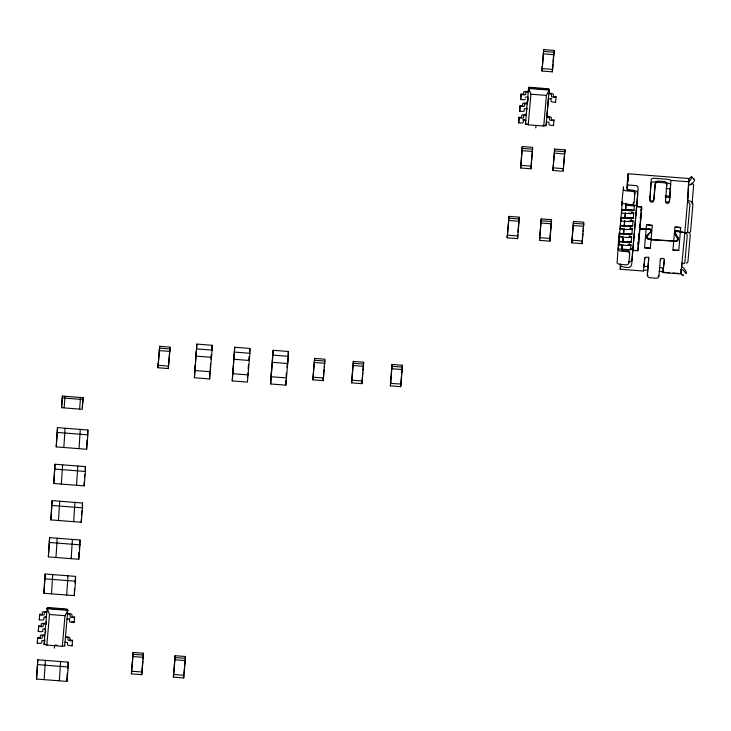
<?xml version="1.0" encoding="UTF-8"?>
<svg xmlns="http://www.w3.org/2000/svg" width="731" height="731" viewBox="0 0 731 731"><rect width="100%" height="100%" fill="white"/><g stroke="black" fill="none" stroke-linecap="round" stroke-linejoin="round"><path stroke-width="1.1" d="M627.801 181.69L627.828 177.45L627.582 179.68M687.743 197.946L688.529 185.053A3.299 3.134 0 0 0 691.581 183.993L692.641 182.969A2.595 0.576 -47.1 0 0 694.45 180.393L694.45 179.57A2.595 0.576 -47.1 0 0 693.92 179.506M626.759 187.894L628.121 173.786L688.803 178.51L688.035 195.214M620.281 263.955L620.217 269.227L643.344 271.046L644.495 261.725M627.335 188.936L628.121 173.786M650.225 194.199L650.873 184.139M670.089 193.816L670.884 180.922L670.382 180.146A3.883 1.234 5 0 0 667.028 179.259L655.15 178.337A3.883 1.234 5 0 0 651.796 178.693L651.266 179.387L650.197 195.89M670.062 194.236L669.468 201.646A2.01 1.901 0 0 1 667.302 203.382A2.01 1.901 0 0 1 665.466 201.336L666.836 184.221A2.595 2.458 0 0 0 664.47 181.571L658.019 181.069A2.595 2.458 0 0 0 655.223 183.317L653.843 199.197A2.01 1.901 0 0 1 651.677 200.934A2.01 1.901 0 0 1 649.841 198.878M688.008 195.634L687.524 201.82L688.438 202.259A2.595 1.581 80 0 1 689.836 205.475L687.606 231.188A2.595 1.581 80 0 1 686.61 232.924L680.36 231.955M622.565 239.613L622.73 237.365M637.642 194.044L636.856 191.211L633.75 190.645M637.752 193.98L632.013 260.318C631.794 268.03 630.542 268.588 620.656 266.349L620.263 269.182M687.844 197.891L684.874 232.312M650.115 195.652L650.051 197.708M650.097 195.862L649.841 200.111A2.01 1.901 0 0 0 651.677 202.167A2.01 1.901 0 0 0 653.843 200.431L655.223 184.55A2.595 2.458 0 0 1 658.019 182.302L664.47 182.805A2.595 2.458 0 0 1 666.836 185.455M44.363 639.963L44.363 640.575L41.822 640.685L41.777 642.741A2.266 0.713 5 0 1 39.52 643.28L37.263 643.106L37.683 637.587L40.242 637.724L40.287 635.605A3.244 1.023 5 0 1 43.074 634.937L44.783 635.065L44.783 635.678L42.307 635.742L42.206 637.843A2.266 0.713 5 0 1 39.949 638.382L37.683 638.209L37.683 637.587M45.368 628.331L45.368 628.943L42.837 629.053L42.791 631.109A2.266 0.713 5 0 1 40.525 631.648L38.268 631.474L38.697 625.955L41.247 626.092M45.02 616.589L46.382 616.699L46.382 617.311L43.897 617.375L43.796 619.477A2.266 0.713 5 0 1 41.539 620.016L39.282 619.842L39.702 614.323L42.252 614.46M57.484 427.635L56.232 446.888L86.633 449.254L87.875 434.835L87.875 430.002L57.484 427.635L56.232 446.888M37.802 659.782L36.55 679.044L66.95 681.411L68.202 666.992L68.202 662.158L37.802 659.782L36.55 679.044M45.148 574.009L43.897 593.261L74.297 595.628L75.549 581.218L75.549 576.375L45.148 574.009L43.897 593.261M55.008 464.249L53.756 483.502L84.156 485.868L85.408 471.458L85.408 466.616L55.008 464.249L53.756 483.502M52.12 500.634L50.868 519.896L81.269 522.263L82.521 507.844L82.521 503.01L52.12 500.634L50.868 519.896M49.607 537.641L48.365 556.894L78.765 559.261L80.008 544.851L80.008 540.008L49.607 537.641L48.365 556.894M62.418 396.056L61.568 407.706L82.228 409.314L83.078 399.519L83.078 397.664L62.418 396.056L61.568 407.706M44.71 641.864L44.902 639.643M45.477 633L45.669 630.789M46.245 624.137L46.437 621.926M63.835 447.473L65.077 428.22M46.839 645.089L49.489 614.469L47.122 608.128L47.689 607.525L67.115 609.042L67.782 610.348L64.986 615.685L62.336 646.295L46.839 645.089L44.043 644.249L44.043 643.636M44.152 679.629L45.395 660.376M58.471 520.481L59.723 501.228M55.958 557.488L57.21 538.235M54.377 648.141L54.587 645.692M82.228 407.459L83.078 397.664M79.03 448.66L80.282 429.408M66.695 595.043L67.946 575.79M76.554 485.274L77.806 466.022M73.667 521.669L74.918 502.416M62.336 646.295L64.703 645.857L67.782 609.736L47.122 608.128L44.043 644.249L47.305 644.504M87.016 439.98L86.633 449.254M87.4 435.548L87.875 430.002M67.234 673.242L66.95 681.411M67.627 668.81L68.202 662.158M74.489 588.574L74.297 595.628M74.964 583.027L75.549 576.375M84.449 477.708L84.732 474.382M85.116 469.942L85.408 466.616M81.461 515.209L81.845 510.768M82.228 506.336L82.521 503.01M78.957 552.207L78.765 559.261M79.341 547.766L80.008 540.008M65.022 642.183L67.508 642.631L67.599 644.751A2.266 0.713 5 0 0 69.865 645.647L72.122 645.82L72.543 640.31L70.012 640.064M67.042 618.919L69.518 619.367L69.619 621.487A2.266 0.713 5 0 0 71.876 622.383L74.142 622.556L74.562 617.046L72.013 616.781L71.958 614.652A3.244 1.023 5 0 0 69.171 613.547L67.462 613.41L67.462 614.022L69.948 614.469L70.048 616.589A2.266 0.713 5 0 0 72.305 617.485L74.562 617.658L74.562 617.046M131.434 672.017L133.133 652.427L143.459 653.231L143.413 655.488M159.669 346.32L157.978 367.757L168.304 368.561L170.003 348.97L170.003 347.124L159.669 346.32L157.978 367.757M131.434 673.872L133.133 654.282L143.459 655.086L141.768 674.676L131.434 673.872L131.489 671.615M141.768 672.822L142.764 661.336M142.956 659.07L143.459 653.231M170.003 347.124L168.514 366.112L158.188 365.308L158.188 363.462M196.895 344.091L194.4 377.753L209.596 378.941L212.1 350.112L212.1 345.279L196.895 344.091L194.4 377.753M175.093 655.698L173.402 677.144L183.728 677.948L185.427 658.357L175.093 657.553L175.093 655.698L185.427 656.502L185.372 658.759M173.402 677.144L175.093 657.553M209.779 372.042L209.596 378.941M210.51 363.572L210.226 371.732L195.022 370.553L195.022 365.71M210.893 359.131L211.277 354.699M211.652 350.423L212.1 345.279M184.431 667.997L183.938 673.854M184.623 665.74L185.217 659.161M185.281 658.138L185.427 656.502M234.724 347.243L232.23 380.906L247.425 382.094L249.929 353.265L249.929 348.431L234.724 347.243L232.23 380.906M247.425 377.251L247.782 373.139M248.147 368.936L248.531 364.504M248.915 360.072L249.207 356.746M249.655 351.52L249.929 348.431M273.138 350.295L270.634 383.967L285.83 385.146L288.334 356.317L288.334 351.483L273.138 350.295L270.634 383.967M286.196 376.191L286.461 373.102L286.461 377.936L271.256 376.757L271.256 371.915M286.936 367.556L287.329 363.124M288.334 351.483L287.712 363.526L272.508 362.338L272.508 357.505M312.914 377.991L314.613 358.4L324.939 359.204L323.239 380.641L312.914 379.837L312.969 377.58M312.914 379.837L314.613 358.4M323.385 377.159L323.239 380.641M323.458 376.346L324.043 369.566M324.235 367.3L324.728 361.854M351.648 381.006L353.347 361.416L363.672 362.22L361.982 383.665L351.648 382.861L351.702 380.604M351.648 382.861L353.347 363.27L363.672 364.075M361.982 381.81L362.119 380.184M362.192 379.362L362.777 372.582M362.978 370.325L363.672 362.22M392.081 364.44L390.381 385.877L400.716 386.681L402.415 367.09L402.415 365.244L392.081 364.44L390.381 385.877M400.853 383.199L400.716 386.681M400.926 382.386L401.511 375.606M401.712 373.34L402.415 365.244M508.913 216.376L507.213 237.813L517.539 238.626L519.238 219.026L508.913 218.222L508.913 216.376L519.238 217.18L519.184 219.437M507.213 237.813L508.913 218.222M519.101 117.316L519.101 117.938L521.358 118.111A2.266 0.713 5 0 0 523.615 117.572L523.661 115.516L526.201 115.407L526.201 114.794L524.483 114.666A3.244 1.023 5 0 0 521.706 115.334L521.632 117.463L519.101 117.316L518.672 122.835L520.938 123.009A2.266 0.713 5 0 0 523.195 122.47L523.295 120.368L525.772 120.304M520.106 105.684L520.106 106.306L522.363 106.479A2.266 0.713 5 0 0 524.63 105.94L524.666 103.884L527.206 103.775L527.206 103.162L525.498 103.034A3.244 1.023 5 0 0 522.711 103.701L522.647 105.831L520.106 105.684L519.686 111.203L521.943 111.377A2.266 0.713 5 0 0 524.2 110.838L524.301 108.736L526.786 108.672M523.67 94.189L521.112 94.052L520.691 99.571L522.948 99.745A2.266 0.713 5 0 0 525.214 99.206M518.672 122.835L519.101 117.938M519.686 111.203L520.106 106.306M520.691 99.571L521.112 94.052M522.309 146.538L520.609 167.984L530.944 168.788L532.634 149.197L522.309 148.384L522.309 146.538L532.634 147.342L532.588 149.599M520.609 167.984L522.309 148.384M525.699 120.606L525.461 123.978L528.248 124.818L543.745 126.024L546.112 125.586L549.191 89.465L548.524 88.771L529.107 87.254L528.157 92.225M526.201 114.794L526.786 108.06M527.206 103.162L527.782 96.602M527.855 101.655L528.138 98.329M528.723 91.686L529.107 87.254M517.95 232.065L519.238 217.18M528.248 124.818L530.907 94.198L528.54 87.857L549.191 89.465L548.88 93.751L551.357 94.198L551.457 96.318A2.266 0.713 5 0 0 553.714 97.214L555.98 97.387L555.98 96.775L553.422 96.51L553.376 94.381A3.244 1.023 5 0 0 550.589 93.276L548.88 93.139M532.424 149.791L531.154 164.694M535.786 127.87L535.997 125.421M543.709 49.589L542.018 71.035L552.344 71.839L554.043 52.248L554.043 50.393L543.709 49.589L542.018 71.035M543.745 126.024L546.404 95.414L549.191 90.077L528.54 88.469L525.461 123.978L527.636 124.151M546.432 121.3L546.112 125.586L542.85 125.339M551.421 119.793L553.961 120.039L553.961 120.652L551.704 120.478A2.266 0.713 5 0 1 549.438 119.582L549.346 117.463L546.861 117.015L548.451 98.036L548.451 98.648L550.991 99.151L551.037 101.216A2.266 0.713 5 0 0 553.294 102.112L555.551 102.285L555.98 96.775M552.846 64.145L552.344 71.839M553.047 61.888L554.043 50.393M551.466 221.95L551.521 219.693L541.187 218.889L539.487 240.335L549.822 241.139L551.521 221.548L541.187 220.744L539.487 240.335M546.432 121.913L548.917 122.36L549.018 124.48A2.266 0.713 5 0 0 551.275 125.376L553.531 125.549L553.961 120.039M564.862 152.121L564.917 149.864L554.591 149.051L552.892 170.497L563.217 171.301L564.862 150.677M552.892 170.497L554.591 150.906L564.917 151.71M549.959 237.657L549.822 241.139M550.032 236.835L551.521 219.693M563.217 169.455L564.606 153.437M564.917 149.864L564.707 152.514M583.74 224.472L583.795 222.215L573.47 221.411L571.77 242.847L582.095 243.651L583.795 224.061L573.47 223.257L571.77 242.847M582.799 233.701L582.315 239.558M583 231.444L583.585 224.664M629.674 254.324A2.595 2.458 0 0 0 627.299 251.674L622.136 251.272A3.883 1.234 5 0 1 618.262 249.737L622.355 201.774L622.355 202.597A3.883 1.234 5 0 0 626.22 204.132L631.392 204.534A2.595 2.458 0 0 0 634.188 202.286L634.901 192.783A2.595 2.458 0 0 0 632.534 190.133L627.362 189.731L627.244 187.483M619.056 241.906L627.883 242.573L629.391 241.605L629.126 244.666L628.34 245.488L618.792 244.967L619.056 241.294L631.2 242.235L631.621 236.844L629.555 236.689M619.751 233.947L628.569 234.614L630.076 233.646L629.811 236.707L629.035 237.529L619.486 237.008L619.751 233.335L631.886 234.276L632.315 228.885L630.25 228.73M620.436 225.989L629.263 226.656L630.771 225.687L630.506 228.748L629.729 229.571L620.171 229.05L620.436 225.376L632.58 226.318L633 220.926L630.935 220.771M621.131 218.03L629.948 218.697L631.456 217.728L631.191 220.789L630.414 221.612L620.866 221.091L621.131 217.418L633.265 218.359L633.695 212.968L631.63 212.812M621.816 210.071L630.643 210.738L632.151 209.77L631.886 212.831L630.944 213.717L621.551 213.132L621.816 209.459L633.96 210.4L634.344 205.438L636.664 205.621L631.849 260.711L629.756 261.826M621.715 247.27L621.98 244.894M621.853 247.444L622.044 245.26M622.52 239.795L622.711 237.612M621.971 247.48L622.163 245.241M620.656 266.349L620.82 264.366M619.55 232.805A3.92 1.243 5 0 0 619.02 233.372L617.119 262.895A3.883 1.234 5 0 0 620.994 264.43L626.165 264.832A2.595 2.458 0 0 0 628.952 262.584L629.674 253.09A2.595 2.458 0 0 0 627.299 250.441L622.136 250.039L622.529 244.721M622.821 241.358L623.205 236.871M623.406 234.624L623.89 229.013M624.082 226.765L624.566 221.155M624.859 217.783L625.252 213.297M625.544 209.934L626.129 203.2M622.09 250.55L622.574 245.771M623.278 237.676L622.931 241.595L622.931 241.102M624.046 228.739L623.625 233.637L623.625 233.143M624.74 220.78L624.311 225.678L624.311 225.185M625.425 212.822L625.005 217.719L625.005 217.226M637.149 205.393L626.083 204.525L625.69 209.76L625.69 209.267M622.282 248.366L622.282 249.125L630.542 249.764L630.935 244.803L628.87 244.647M638.099 241.87L637.843 244.373M638.638 235.629L638.784 233.911M639.333 227.67L639.479 225.047M638.401 245.342L638.684 242.062M639.068 237.676L639.451 233.299M639.927 227.816L640.228 224.289M640.612 219.903L640.986 215.517M641.37 211.14L641.654 207.851M652.317 225.166L650.352 248.229L644.541 247.782L646.506 224.719L652.317 225.577M644.541 260.062L644.376 261.707M644.541 261.296L644.742 257.659M660.367 258.875L658.987 275.989A2.595 2.458 0 0 1 656.2 278.237L649.74 277.734A2.595 2.458 0 0 1 647.374 275.084L648.744 259.203A2.01 1.901 0 0 0 646.908 257.148A2.01 1.901 0 0 0 644.742 258.884M664.369 259.185L663.3 268.588A3.289 0.493 -87.9 0 1 663.136 268.633L662.734 268.304A3.883 1.234 5 0 0 659.38 267.427M680.716 227.378L678.752 250.441L672.94 249.993L674.905 226.93L680.716 227.789M680.963 272.69L681.201 269.538A3.299 3.134 0 0 1 684.033 271.046L684.901 272.224A2.595 0.475 56.4 0 0 686.382 273.412L686.382 272.59A2.595 0.475 56.4 0 0 684.901 269.757L684.033 268.579A3.299 3.134 0 0 0 681.767 267.117M688.529 185.446L688.849 181.379L689.863 180.393A2.595 0.576 -47.1 0 0 691.672 177.816L691.672 176.993A2.595 0.576 -47.1 0 0 689.863 177.925L688.849 178.912M682.105 262.986L681.283 269.766M651.102 239.54L675.956 241.066A1.809 1.718 0 0 0 677.674 238.498L675.097 234.222A2.074 1.965 0 0 1 677.07 231.288L684.856 232.549L680.927 273.961L662.971 272.572L664.369 260.419A2.01 1.901 0 0 0 662.533 258.363A2.01 1.901 0 0 0 660.367 260.108M692.038 203.903L693.6 185.82A2.595 1.48 -71.6 0 0 692.202 183.892A7.675 2.431 5 0 1 690.439 184.267M627.463 180.986L627.81 177.916L627.838 180.767M688.62 179.616L688.83 178.528M644.221 262.904L643.682 267.171L644.148 266.852A3.883 1.234 5 0 1 647.502 266.495M681.255 269.922L681.201 269.538M42.279 614.442L42.307 612.34A3.244 1.023 5 0 1 45.094 611.673L46.802 611.801L46.802 612.414L44.317 612.477L44.225 614.579A2.266 0.713 5 0 1 41.959 615.118L39.702 614.945L39.702 614.323M41.265 626.074L41.301 623.972A3.244 1.023 5 0 1 44.079 623.305L45.797 623.433L45.797 624.046L43.312 624.11L43.211 626.211A2.266 0.713 5 0 1 40.954 626.75L38.697 626.577L38.697 625.955M523.688 94.171L523.725 92.069A3.244 1.023 5 0 1 526.503 91.402L528.221 91.53L528.221 92.143L525.735 92.207L525.635 94.308A2.266 0.713 5 0 1 523.378 94.847L521.112 94.674M650.946 183.143L651.476 182.366A3.883 1.234 5 0 1 654.83 182.01L656.986 182.183M525.223 97.196L527.791 97.04M643.326 270.982L643.828 270.525A3.883 1.234 5 0 1 647.182 270.168M646.889 235.839A1.809 1.718 0 0 1 647.2 235.3L648.516 233.774M651.083 239.375L648.434 239.165A2.074 1.965 0 0 1 646.999 235.967L650.279 232.147A1.809 1.718 0 0 0 649.027 229.351L649.046 228.282M677.902 237.548L677.902 238.37A2.074 1.965 0 0 1 675.937 241.312L651.083 239.786L651.102 239.128L648.461 238.918A1.809 1.718 0 0 1 647.2 236.122L650.48 232.303A2.074 1.965 0 0 0 649.046 229.105L639.927 229.05L638.117 249.865A1.033 0.987 0 0 1 637.003 250.76M629.802 210.08L630.213 209.614M629.108 218.039L629.519 217.573M628.413 225.998L628.834 225.532M627.728 233.957L628.139 233.491M627.034 241.915L627.454 241.449M689.296 232.44L689.644 232.385A2.595 1.581 80 0 0 690.631 230.649L692.86 204.936A2.595 1.581 80 0 0 691.462 201.719L690.512 201.272A3.756 1.188 5 0 0 687.524 200.586M524.419 119.582L524.063 119.564A3.244 1.023 5 0 0 522.866 119.601M543.709 51.444L554.043 52.248M530.907 94.198L546.404 95.414M546.861 116.403L548.57 116.54A3.244 1.023 5 0 1 551.357 117.645L551.384 119.747M670.629 180.356L688.849 181.772M666.709 182.933A3.883 1.234 5 0 1 670.062 183.819L670.583 184.048M665.996 188.534L670.491 188.881M630.506 190.389L627.262 190.133L627.71 184.943L636.363 185.619L637.688 186.442L638.136 188.223L636.664 206.608L640.804 206.928A1.033 0.987 0 0 1 641.745 207.988L639.945 228.803L646.14 229.287M665.247 195.871L669.751 196.219M665.247 197.105L669.751 197.452M626.083 205.292L634.344 205.932L634.344 205.438M636.664 206.507L641.571 206.891L637.779 250.724L632.872 250.34M627.755 209.422L630.862 209.669M628.523 213.059L633.695 213.461L633.695 212.968M628.103 217.463L633.265 217.865L633.265 218.359M628.87 221.1L633 221.42L633 220.926M647.474 224.792L651.348 225.093M675.873 227.003L679.748 227.304M628.45 225.504L632.58 225.824L632.58 226.318M679.273 230.886L677.043 230.713A1.809 1.718 0 0 0 675.809 231.051M646.122 229.123L649.027 229.351M677.902 238.37L675.325 234.103A1.809 1.718 0 0 1 677.043 231.535L680.333 231.791M622.172 228.593L620.171 228.438L620.171 229.05M629.217 229.141L632.315 229.379L632.315 228.885M628.788 233.545L631.886 233.783L631.886 234.276M622.474 236.625L619.486 236.396L619.486 237.008M628.523 237.1L631.621 237.337L631.621 236.844M629.135 241.586L631.2 241.742L631.2 242.235M622.785 244.666L618.792 244.355L618.792 244.967M627.828 245.059L630.935 245.296L630.935 244.803M630.031 248.969L633.348 249.225M632.872 249.454L630.542 249.271L630.542 249.764M618.262 248.915L622.136 249.216M663.072 268.579L662.935 272.206L662.423 271.978A3.883 1.234 5 0 0 659.06 271.1M664.059 272.298L669.669 272.727M673.032 272.992L678.642 273.431M196.895 348.934L212.1 350.112M234.724 352.077L249.929 353.265M273.138 355.138L288.334 356.317M159.669 348.166L170.003 348.97M314.613 360.246L324.939 361.05M392.081 366.286L402.415 367.09M62.418 397.911L83.078 399.519M57.484 432.469L87.875 434.835M55.008 469.083L85.408 471.458M52.12 505.477L82.521 507.844M49.607 542.475L80.008 544.851M45.148 578.851L75.549 581.218M47.122 608.74L67.782 610.348M49.489 614.469L64.986 615.685M54.916 645.098L57.091 645.263M37.802 664.625L68.202 666.992M71.656 621.715L74.142 621.944L74.142 622.556M687.844 232.001L689.58 233.043A2.595 1.581 80 0 1 690.201 235.546L687.981 261.259A2.595 1.581 80 0 1 686.153 262.941M684.856 232.549L686.555 233.582A2.595 1.581 80 0 1 687.177 236.086L684.947 261.799A2.595 1.581 80 0 1 683.129 263.48L682.215 263.041M691.608 176.838L694.386 179.415M670.309 184.029L670.455 184.194A3.289 0.493 -87.9 0 1 670.546 184.669L669.468 200.413A2.01 1.901 0 0 1 667.302 202.158A2.01 1.901 0 0 1 665.466 200.102M680.881 273.211L681.712 274.335A2.595 0.475 56.4 0 0 683.202 275.523L683.202 274.701A2.595 0.475 56.4 0 0 683.147 274.427M675.124 232.074A1.809 1.718 0 0 0 675.325 233.28L677.39 236.698M674.868 232.029A2.074 1.965 0 0 0 675.097 233.399L677.162 236.817M69.966 639.981L69.938 637.916A3.244 1.023 5 0 0 67.161 636.811L65.443 636.674L65.443 637.286L67.928 637.734L68.029 639.853A2.266 0.713 5 0 0 70.286 640.749L72.543 640.923L72.543 640.31M678.752 250.441L672.94 249.993M677.674 237.676L677.674 238.498M677.07 230.466L677.043 231.535M675.325 233.28L675.325 234.103M675.097 233.399L675.097 234.222M650.352 248.229L644.541 247.782M647.2 235.3L647.2 236.122M646.999 235.967L646.999 235.144A2.074 1.965 0 0 0 646.551 236.104M640.859 209.212L640.859 210.035M640.164 217.171L640.164 217.993M633.96 209.907L633.96 210.4M632.872 249.207L632.872 250.441M621.551 212.52L621.551 213.132M620.866 220.479L620.866 221.091M583.585 226.308L573.259 225.504M582.315 241.002L571.98 240.197M582.15 241.394L582.095 243.651M573.47 221.411L573.415 223.668M571.825 240.59L571.825 242.034M564.707 153.958L554.372 153.144M563.427 168.651L553.102 167.838M563.272 169.044L563.272 170.487M555.551 101.673L555.551 102.285M554.591 149.051L554.537 151.308M553.833 52.842L553.833 54.697L543.498 53.893L543.498 52.038M553.531 124.937L553.531 125.549M552.947 168.24L552.947 169.674M552.554 67.535L552.554 69.39L542.228 68.586L542.228 66.731M551.302 223.787L540.977 222.982M550.032 238.48L539.706 237.676M549.876 238.882L549.876 240.316M541.187 218.889L541.132 221.146M539.542 238.078L539.542 239.512M532.424 151.436L522.098 150.632M531.154 166.129L520.819 165.325M530.944 166.933L530.944 168.788M522.254 147.36L522.254 148.795M520.664 165.727L520.664 167.161M519.028 221.274L508.694 220.47M517.749 234.532L517.539 238.626M517.749 235.967L507.424 235.163M517.594 236.369L517.594 237.803M508.858 217.189L508.858 218.633M507.268 235.556L507.268 236.999M402.196 367.693L402.196 369.539L391.871 368.735L391.871 366.889M400.926 384.031L390.592 383.428L390.592 381.582M363.462 366.313L353.137 365.509M362.192 381.006L351.858 380.202M362.028 381.408L361.982 383.665M353.347 361.416L353.292 363.672M324.728 363.298L314.403 362.494M323.458 377.991L313.124 377.187M323.294 378.384L323.294 379.828M314.558 359.213L314.558 360.657M285.83 380.312L285.83 385.146M249.298 356.6L249.298 360.474L234.103 359.286L234.103 354.453M248.047 373.916L248.047 374.884L232.851 373.705L232.851 368.863M211.469 354.416L211.469 357.322L196.274 356.134L196.274 351.3M185.217 660.596L174.883 659.791M183.938 675.289L173.612 674.485M183.728 676.093L183.728 677.948M175.047 656.52L175.047 657.955M173.448 674.887L173.448 676.321M169.793 349.573L169.793 351.419L159.459 350.615L159.459 348.769M168.304 366.715L168.304 368.561M143.249 657.324L132.923 656.52M141.978 672.017L131.644 671.213M141.814 672.419L141.768 674.676M133.133 652.427L133.079 654.684M84.156 481.994L84.156 485.868M81.269 519.357L81.269 522.263M80.492 397.463L79.642 408.903M72.415 539.414L71.163 558.667L71.163 557.698M72.122 645.208L72.122 645.82M65.004 396.257L64.154 407.697M64.703 645.245L64.703 645.857M62.61 464.843L61.358 484.096L61.358 483.127M60.6 661.564L59.348 680.817L59.348 679.848M52.742 574.603L51.499 593.855L51.499 592.887M39.282 619.221L39.282 619.842M38.268 630.853L38.268 631.474M37.263 642.485L37.263 643.106M648.068 238.279A2.074 1.965 0 0 1 646.533 236.46M622.401 203.063A3.92 1.243 5 0 0 621.588 203.748L621.588 205.183L623.47 186.816L623.488 189.43A3.883 1.234 5 0 0 627.362 190.965L632.534 191.367A2.595 2.458 0 0 1 634.901 194.017M633.731 202.249A2.595 2.458 0 0 1 633.274 202.725M675.654 230.85A2.074 1.965 0 0 1 675.974 230.667M628.952 261.351A2.595 2.458 0 0 1 628.505 262.548M678.057 237.877A2.074 1.965 0 0 1 676.678 240.417M677.811 237.959A1.809 1.718 0 0 1 677.189 239.905M647.977 275.642A2.595 2.458 0 0 1 647.374 273.851L648.744 257.97A2.01 1.901 0 0 0 648.561 257.001M649.027 228.529A1.809 1.718 0 0 1 649.347 228.584M650.188 229.05A1.809 1.718 0 0 1 650.645 229.863M658.85 275.377A2.595 2.458 0 0 1 658.083 276.428M648.132 238.041A1.809 1.718 0 0 1 647.83 237.94M647.3 237.575A1.809 1.718 0 0 1 646.798 236.451M650.608 229.159A2.074 1.965 0 0 1 650.946 230.164M69.162 618.508A3.244 1.023 5 0 1 69.948 618.673M550.982 98.31A3.244 1.023 5 0 1 551.713 98.502"/></g></svg>
